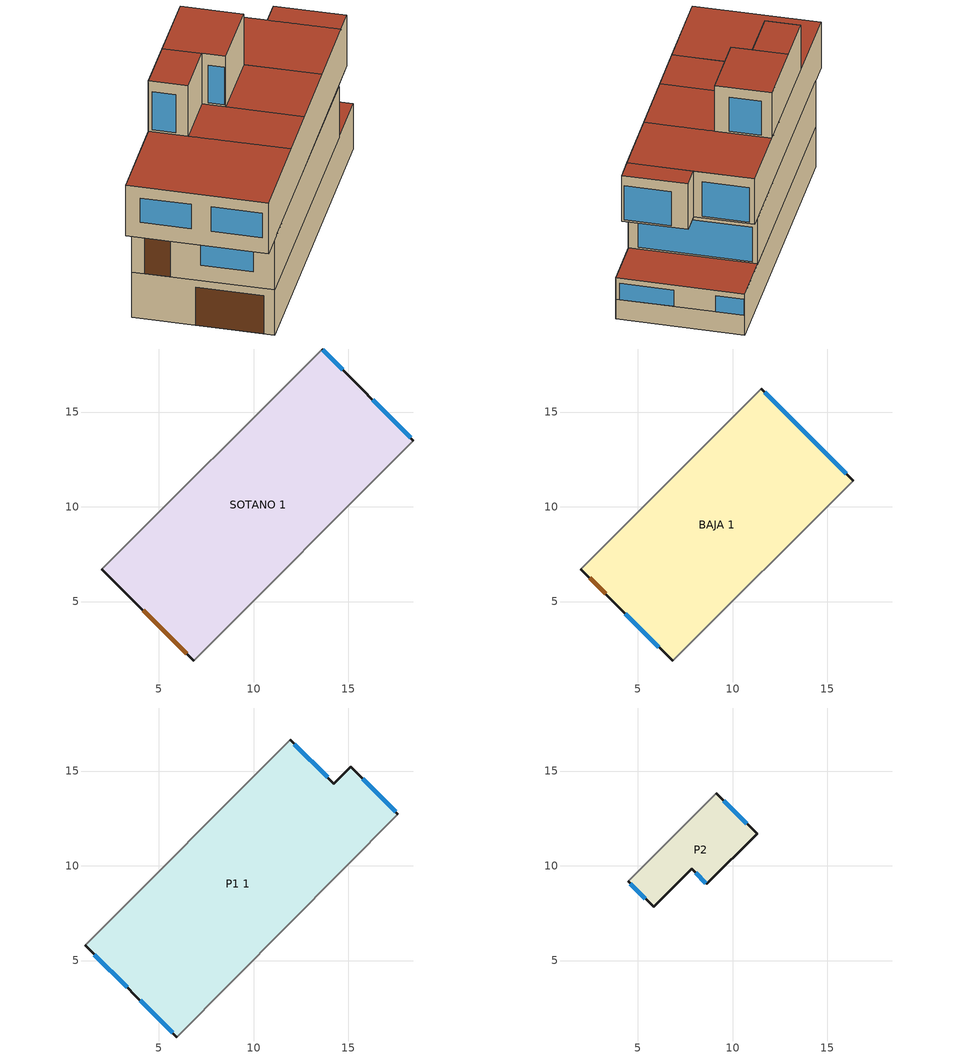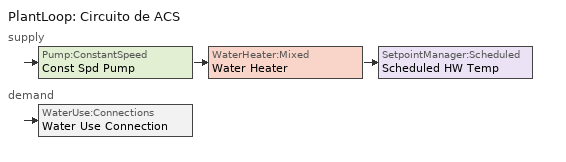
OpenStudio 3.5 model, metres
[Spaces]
SOTANO 1
 floor ground: 13.62,18.33 18.44,13.48 6.84,1.87 2,6.71 z0
 wall outside: 2,6.71 6.84,1.87 z0:2.5; 18.44,13.48 13.62,18.33 z1.2:2.5
 wall adiabatic (CTE_2013_Medianera_D): 13.62,18.33 2,6.71 / 6.84,1.87 18.44,13.48 z0:2.5
 wall ground: 18.44,13.48 13.62,18.33 z0:1.2
 window: 18.29,13.63 16.28,15.65 / 14.7,17.24 13.66,18.29 z1.2:2.2
 door: 4.17,4.54 6.47,2.24 z0:2.1
 roof outside: 16.36,11.39 18.44,13.48 13.62,18.33 11.52,16.23 z2.5
BAJA 1
 floor to SOTANO 1: 16.36,11.39 6.84,1.87 2,6.71 11.52,16.23 z2.5
 wall outside: 16.36,11.39 11.52,16.23 / 2,6.71 6.84,1.87 z2.5:5.3
 wall adiabatic (CTE_2013_Medianera_D): 11.52,16.23 2,6.71 / 6.84,1.87 16.36,11.39 z2.5:5.3
 window: 16,11.75 11.71,16.04 z2.6:4.7; 4.35,4.36 6.11,2.59 z3.35:4.7
 door: 2.45,6.25 3.3,5.41 z2.5:4.7
 roof outside: 7.03,2.06 16.36,11.39 16.32,11.43 z5.3
P1 1
 floor outside: 14.24,14.34 13.83,13.92 11.52,16.23 11.94,16.64 z5.3; 4.43,4.28 3.53,3.38 1.11,5.8 2.01,6.7 z5.3; 6.84,1.87 5.95,0.96 3.53,3.38 4.43,4.28 z5.3; 17.62,12.73 16.32,11.43 13.83,13.92 15.13,15.22 z5.3
 floor to BAJA 1 (CTE_2006_Forjado_interior_Suelo): 16.32,11.43 6.84,1.87 2.01,6.7 11.52,16.23 z5.3
 wall outside: 1.11,5.8 5.95,0.96 / 17.62,12.73 15.13,15.22 14.24,14.34 11.94,16.64 z5.3:8.1
 wall adiabatic (CTE_2013_Medianera_D): 11.94,16.64 1.11,5.8 / 5.95,0.96 17.62,12.73 z5.3:8.1
 window: 1.6,5.31 3.33,3.59 / 4.01,2.9 5.74,1.18 z6.15:7.5; 17.51,12.84 15.76,14.59 / 13.92,14.66 12.15,16.43 z5.4:7.5
 roof outside: 16.74,11.85 17.62,12.73 15.13,15.22 14.24,14.34 z8.1; 11.31,6.38 13.95,9.03 11.29,11.69 8.65,9.04 z8.1; 9.32,4.36 11.31,6.38 7.84,9.85 5.83,7.84 z8.1; 5.95,0.96 9.32,4.36 4.49,9.19 1.11,5.8 z8.1; 9.14,13.84 13.95,9.03 16.74,11.85 11.94,16.64 z8.1
P2
 floor to P1 1 (CTE_2006_Forjado_interior_Suelo): 11.29,11.69 8.65,9.04 7.84,9.85 5.83,7.84 4.49,9.19 9.14,13.84 z8.1
 wall outside: 4.49,9.19 5.83,7.84 7.84,9.85 8.65,9.04 11.29,11.69 9.14,13.84 z8.1:10.9
 wall adiabatic (CTE_2013_Medianera_D): 9.14,13.84 4.49,9.19 z8.1:10.9
 window: 4.61,9.06 5.41,8.27 / 8.06,9.63 8.6,9.09 / 10.75,12.23 9.55,13.43 z8.2:10.3
 roof outside: 4.49,9.19 5.83,7.84 7.84,9.85 6.49,11.19 z10.9; 8.65,9.04 11.29,11.69 9.14,13.84 6.49,11.19 z10.9
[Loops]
PlantLoop 'Circuito de ACS'
 supply: Pump:ConstantSpeed 'Const Spd Pump' > WaterHeater:Mixed 'Water Heater' > SetpointManager:Scheduled 'Scheduled HW Temp'
 demand: WaterUse:Connections 'Water Use Connection'
[Site]
D3_peninsula: Latitude {deg}=40; Longitude {deg}=-4; Time Zone {hr}=1; Elevation {m}=667; Terrain=City
[Building]
N_R01_unif_adosada: North Axis {deg}=0; Space Type=CTE_AR24B; Default Construction Set=CTE_2013_E; Default Schedule Set=CTE_R24B; Standards Number of Stories=0; Standards Number of Above Ground Stories=0; Standards Number of Living Units=0
[ClimateZones]
Climate Zone Institution Name 1=ASHRAE; Climate Zone Document Name 1=ANSI/ASHRAE Standard 169; Climate Zone Document Year 1=2006; Climate Zone Institution Name 2=CEC; Climate Zone Document Name 2=California Climate Zone Descriptions; Climate Zone Document Year 2=1995
[SizingPeriod:DesignDay] Barometric Pressure {Pa}=100965; Wind Speed {m/s}=2.8; Wind Direction {deg}=0; Rain Indicator=No; Snow Indicator=No; Day of Month=15; Humidity Condition Type=DewPoint; Dry-Bulb Temperature Range Modifier Type=DefaultMultipliers; Solar Model Indicator=ASHRAEClearSky
Name | Maximum Dry-Bulb Temperature {C} | Daily Dry-Bulb Temperature Range {deltaC} | Sky Clearness | Month | Day Type | Daylight Saving Time Indicator | Wetbulb or DewPoint at Maximum Dry-Bulb {C}
Winter 0.4% Dry Bulb Temperature | 6.7 | 9.8 | 0 | 1 | WinterDesignDay | No | -4.9
Summer 99.6% Dry Bulb Temperature | 34.1 | 12.6 | 1 | 7 | SummerDesignDay | Yes | 10.7
Winter 0.4% Dry Bulb Temperature 1 | 13.8 | 11.4 | 0 | 1 | WinterDesignDay | No | 0.5
[Material] Thermal Absorptance=0.6; Solar Absorptance=0.6; Visible Absorptance=0.6
Name | Roughness | Thickness {m} | Conductivity {W/m-K} | Density {kg/m3} | Specific Heat {J/kg-K}
CTE_Ref_FU entrevigado cerámico [h 250 mm] | Rough | 0.25 | 1.67 | 1660 | 1000
CTE_Ref_Mortero de cemento o cal para albañilería y para revoco o enlucido [1800 < d < 2000] | Rough | 0.015 | 1.3 | 1900 | 1000
CTE_Ref_Plaqueta o baldosa cerámica | Rough | 0.015 | 1 | 2000 | 800
CTE_Ref_Enlucido de yeso [1000 < d < 1300] | Rough | 0.015 | 0.57 | 1100 | 1000
CTE_Ref_Fábrica de ladrillo cerámico perforado de medio pie [80 mm < G <= 100 mm] | Rough | 0.115 | 0.5 | 900 | 1000
CTE_Ref_Fábrica de tabicón cerámico de LH doble [60 mm < e < 90 mm] | Rough | 0.07 | 0.44 | 930 | 1000
CTE_Ref_Fábrica de tabique cerámico de LH sencillo [40 mm < e < 60 mm] | Rough | 0.04 | 0.4 | 920 | 1000
CTE_Ref_Hormigón con áridos ligeros [1600 < d < 1800] | Rough | 0.07 | 1.15 | 1700 | 1000
CTE_Ref_Losa maciza de hormigón [d 2500 / h 200 mm] | Rough | 0.2 | 2.5 | 2500 | 1000
CTE_Terreno_0.5m | Rough | 0.5 | 2 | 2000 | 1000
0_Mobiliario_Residencial | MediumRough | 0.1 | 1000 | 450 | 1200
[WindowMaterial:SimpleGlazingSystem]
CTE_2013_soloVidrio_E_2.38: U-Factor {W/m2-K}=2.38; Solar Heat Gain Coefficient=0.75
[WindowMaterial:Shade]
CTE_Sombra estacional_Persiana: Solar Transmittance=0.7; Solar Reflectance=0.1; Visible Transmittance=0.7; Visible Reflectance=0.1; Thermal Hemispherical Emissivity=0.15; Thermal Transmittance=0.7; Thickness {m}=0.000999998; Conductivity {W/m-K}=0.1; Shade to Glass Distance {m}=0.05; Airflow Permeability=0.7
[Material:NoMass] Roughness=Smooth
Name | Thermal Resistance {m2-K/W} | Thermal Absorptance | Solar Absorptance | Visible Absorptance
CTE_Capa_virtual_terreno_R1.0 | 1
Aisl_2013_E_Cubiertas | 4.886 | 0.6 | 0.6 | 0.6
Aisl_2013_D_Medianeras | 0.546 | 0.6 | 0.6 | 0.6
Aisl_2013_E_Muros | 3.462 | 0.6 | 0.6 | 0.6
Aisl_2013_E_Suelos | 2.909 | 0.6 | 0.6 | 0.6
[DefaultSurfaceConstructions]
Name | Floor Construction | Wall Construction | Roof Ceiling Construction
Default Surface Constructions 28 | CTE_2013_Suelo_E | CTE_2013_Muro_ext_E | CTE_2013_Cubierta_E
Default Surface Constructions 29 | CTE_2006_Forjado_interior_Suelo | CTE_2006_Particion_interior | CTE_2006_Forjado_interior_Techo
Default Surface Constructions 30 | CTE_2013_Suelo_E | CTE_2013_Suelo_E | CTE_2013_Suelo_E
[DefaultSubSurfaceConstructions]
Name | Fixed Window Construction | Operable Window Construction | Door Construction | Glass Door Construction | Overhead Door Construction | Skylight Construction
Default Sub Surface Constructions 19 | CTE_2013_Huecos_E | CTE_2013_Huecos_E | CTE_2013_Huecos_E | CTE_2013_Huecos_E | CTE_2013_Huecos_E | CTE_2013_Huecos_E
Default Sub Surface Constructions 20
[Construction]
CTE_2006_Forjado_interior_Suelo: CTE_Ref_FU entrevigado cerámico [h 250 mm], CTE_Ref_Mortero de cemento o cal para albañilería y para revoco o enlucido [1800 < d < 2000], CTE_Ref_Plaqueta o baldosa cerámica
CTE_2006_Forjado_interior_Techo: CTE_Ref_Plaqueta o baldosa cerámica, CTE_Ref_Mortero de cemento o cal para albañilería y para revoco o enlucido [1800 < d < 2000], CTE_Ref_FU entrevigado cerámico [h 250 mm]
CTE_2006_Particion_interior: CTE_Ref_Enlucido de yeso [1000 < d < 1300], CTE_Ref_Fábrica de tabique cerámico de LH sencillo [40 mm < e < 60 mm], CTE_Ref_Enlucido de yeso [1000 < d < 1300]
CTE_2013_Cubierta_E: CTE_Ref_Plaqueta o baldosa cerámica, CTE_Ref_Mortero de cemento o cal para albañilería y para revoco o enlucido [1800 < d < 2000], Aisl_2013_E_Cubiertas, CTE_Ref_Hormigón con áridos ligeros [1600 < d < 1800], CTE_Ref_FU entrevigado cerámico [h 250 mm]
CTE_2013_Huecos_E: CTE_2013_soloVidrio_E_2.38
CTE_2013_Medianera_D: CTE_Ref_Enlucido de yeso [1000 < d < 1300], CTE_Ref_Fábrica de tabicón cerámico de LH doble [60 mm < e < 90 mm], Aisl_2013_D_Medianeras, CTE_Ref_Fábrica de tabicón cerámico de LH doble [60 mm < e < 90 mm], CTE_Ref_Enlucido de yeso [1000 < d < 1300]
CTE_2013_Muro_ext_E: CTE_Ref_Mortero de cemento o cal para albañilería y para revoco o enlucido [1800 < d < 2000], CTE_Ref_Fábrica de ladrillo cerámico perforado de medio pie [80 mm < G <= 100 mm], Aisl_2013_E_Muros, CTE_Ref_Fábrica de tabique cerámico de LH sencillo [40 mm < e < 60 mm], CTE_Ref_Enlucido de yeso [1000 < d < 1300]
CTE_2013_Suelo_E: CTE_Capa_virtual_terreno_R1.0, CTE_Terreno_0.5m, CTE_Ref_Losa maciza de hormigón [d 2500 / h 200 mm], Aisl_2013_E_Suelos, CTE_Ref_Mortero de cemento o cal para albañilería y para revoco o enlucido [1800 < d < 2000], CTE_Ref_Plaqueta o baldosa cerámica
CTE_Res_Mobiliario: 0_Mobiliario_Residencial
[DefaultConstructionSet]
CTE_2013_E: Default Exterior Surface Constructions=Default Surface Constructions 28; Default Interior Surface Constructions=Default Surface Constructions 29; Default Ground Contact Surface Constructions=Default Surface Constructions 30; Default Exterior SubSurface Constructions=Default Sub Surface Constructions 19; Default Interior SubSurface Constructions=Default Sub Surface Constructions 20; Interior Partition Construction=CTE_2006_Particion_interior
[ElectricEquipment:Definition]
CTER24B_QEQUB: Design Level Calculation Method=Watts/Area; Watts per Space Floor Area {W/m2}=2.2; Fraction Latent=0; Fraction Radiant=0.7; Fraction Lost=0
[DesignSpecification:OutdoorAir]
CTER24B_DVEN: Outdoor Air Method=Sum; Outdoor Air Flow per Person {m3/s-person}=0; Outdoor Air Flow Air Changes per Hour {1/hr}=1; Outdoor Air Flow Rate Fraction Schedule=CTER24B_HVEN
[People:Definition]
CTE_QNOHABIT: Number of People Calculation Method=People; Number of People {people}=0; Fraction Radiant=0.3
[InternalMass:Definition]
CTER24B_QMOB: Construction=CTE_Res_Mobiliario; Design Level Calculation Method=SurfaceArea/Area; Surface Area per Space Floor Area=1
[WaterUse:Equipment:Definition]
CTER24B_QACS: Peak Flow Rate {m3/s}=2.8e-005; Target Temperature Schedule=CTER24B_ACS_TemperaturaConsumo
[Lights:Definition]
CTER24B_QILU: Design Level Calculation Method=Watts/Area; Watts per Space Floor Area {W/m2}=2.2; Fraction Radiant=0.8
[SpaceType]
Name | Default Schedule Set | Design Specification Outdoor Air Object
CTE_AR24B | CTE_R24B
CTE_NOHABITA | CTE_NOHABITA | CTER24B_DVEN
[Lights]
Lights 1: Lights Definition=CTER24B_QILU; Space or SpaceType=CTE_AR24B
[ElectricEquipment]
Electric Equipment 1: Electric Equipment Definition=CTER24B_QEQUB; Space or SpaceType=CTE_AR24B
[People]
People 32: People Definition=CTE_QNOHABIT; Space or SpaceType=CTE_NOHABITA
[InternalMass]
Internal Mass 1: Internal Mass Definition=CTER24B_QMOB; Space or SpaceType=CTE_AR24B
[ThermostatSetpoint:DualSetpoint] Heating Setpoint Temperature Schedule=CTER24B_TCAL; Cooling Setpoint Temperature Schedule=CTER24B_TREF
Thermostat Setpoint Dual Setpoint 43; Thermostat Setpoint Dual Setpoint 44; Thermostat Setpoint Dual Setpoint 45
[ShadingControl] Shading Type=ExteriorShade; Shading Device Material=CTE_Sombra estacional_Persiana; Shading Control Type=OnIfScheduleAllows; Schedule=CTER24B_SombraEstacional; Shading Control Is Scheduled=Yes; Multiple Surface Control Type=Sequential
Name | Sub Surface Name 1 | Sub Surface Name 2 | Sub Surface Name 3 | Sub Surface Name 4 | Sub Surface Name 5 | Sub Surface Name 6 | Sub Surface Name 7 | Sub Surface Name 8 | Sub Surface Name 9
Control_sombra_estacional; Control sombra estacional
Control sombra estacional 1 | Sub Surface 15 | Sub Surface 8 | Sub Surface 7 | Sub Surface 11 | Sub Surface 10 | Sub Surface 6 | Sub Surface 3 | Sub Surface 2 | Sub Surface 1
[PlantLoop]
Circuito de ACS: Glycol Concentration=0; Plant Loop Volume {m3}=Autocalculate; Load Distribution Scheme=Optimal
[Sizing:Plant]
Circuito de ACS: Loop Type=Heating; Design Loop Exit Temperature {C}=82; Loop Design Temperature Difference {deltaC}=11; Sizing Option=NonCoincident; Zone Timesteps in Averaging Window=1; Coincident Sizing Factor Mode=None
[WaterUse:Connections]
Water Use Connection: Water Use Equipment Name 17=Water Use Equipment 1
[Pump:ConstantSpeed]
Const Spd Pump: Rated Flow Rate {m3/s}=autosize; Rated Pump Head {Pa}=179352; Rated Power Consumption {W}=autosize; Motor Efficiency=0.9; Fraction of Motor Inefficiencies to Fluid Stream=0; Pump Control Type=Intermittent; Design Power Sizing Method=PowerPerFlowPerPressure; Design Electric Power per Unit Flow Rate {W/(m3/s)}=348701.1; Design Shaft Power per Unit Flow Rate per Unit Head {W-s/m3-Pa}=1.28205
[SetpointManager:Scheduled]
Scheduled HW Temp: Control Variable=Temperature; Schedule=CTER24B_ACS_TemperaturaProduccion
[WaterHeater:Mixed]
Water Heater: Tank Volume {m3}=10; Setpoint Temperature Schedule=CTER24B_ACS_TemperaturaProduccion; Deadband Temperature Difference {deltaC}=2; Maximum Temperature Limit {C}=82.22; Heater Control Type=Cycle; Heater Maximum Capacity {W}=1000000; Heater Fuel Type=DistrictHeating; Heater Thermal Efficiency=1; Off Cycle Parasitic Fuel Consumption Rate {W}=0; Off Cycle Parasitic Fuel Type=DistrictHeating; Off Cycle Parasitic Heat Fraction to Tank=0; On Cycle Parasitic Fuel Type=DistrictHeating; Ambient Temperature Indicator=Schedule; Ambient Temperature Schedule=CTER24B_ACS_TemperaturaAmbiente; Off Cycle Loss Coefficient to Ambient Temperature {W/K}=0; Off Cycle Loss Fraction to Thermal Zone=1; On Cycle Loss Coefficient to Ambient Temperature {W/K}=0; On Cycle Loss Fraction to Thermal Zone=1; Use Flow Rate Fraction Schedule=CTE_SiempreOn; Cold Water Supply Temperature Schedule=CTE_ACS_Temperatura_agua_fria; Use Side Effectiveness=1; Source Side Effectiveness=1; Use Side Design Flow Rate {m3/s}=autosize; Source Side Design Flow Rate {m3/s}=autosize; Indirect Water Heating Recovery Time {hr}=1.5; Source Side Flow Control Mode=IndirectHeatPrimarySetpoint
[WaterHeater:Sizing]
Water Heater: Design Mode=PeakDraw; Time Storage Can Meet Peak Draw {hr}=0.538503; Time for Tank Recovery {hr}=0; Nominal Tank Volume for Autosizing Plant Connections {m3}=1
[WaterUse:Equipment]
Water Use Equipment 1: Water Use Equipment Definition=CTER24B_QACS; Space=BAJA 1; Flow Rate Fraction Schedule=CTER24B_ACS_Demanda
[Space]
Name | Default Schedule Set | Building Story | Thermal Zone | Space Type | Part of Total Floor Area
BAJA 1 | CTE_R24B | Pbaja | Thermal Zone: BAJA 1
P2 | CTE_R24B | P2 1 | Thermal Zone: P2
SOTANO 1 | CTE_NOHABITA | Psotano | Thermal Zone: SOTANO 1 | CTE_NOHABITA | No
P1 1 | CTE_R24B | P1 | Thermal Zone: P1
[ThermalZone] Use Ideal Air Loads=Yes
Name | Thermostat
Thermal Zone: P2 | Thermostat Setpoint Dual Setpoint 45
Thermal Zone: BAJA 1 | Thermostat Setpoint Dual Setpoint 43
Thermal Zone: P1 | Thermostat Setpoint Dual Setpoint 44
Thermal Zone: SOTANO 1
[Sizing:Zone] Zone Cooling Design Supply Air Temperature Input Method=SupplyAirTemperature; Zone Cooling Design Supply Air Temperature {C}=14; Zone Cooling Design Supply Air Temperature Difference {deltaC}=11.11; Zone Heating Design Supply Air Temperature Input Method=SupplyAirTemperature; Zone Heating Design Supply Air Temperature {C}=40; Zone Heating Design Supply Air Temperature Difference {deltaC}=11.11; Zone Cooling Design Supply Air Humidity Ratio {kg-H2O/kg-air}=0.0085; Zone Heating Design Supply Air Humidity Ratio {kg-H2O/kg-air}=0.008; Cooling Design Air Flow Method=DesignDay; Heating Design Air Flow Method=DesignDay; Account for Dedicated Outdoor Air System=No; Dedicated Outdoor Air System Control Strategy=NeutralSupplyAir; Dedicated Outdoor Air Low Setpoint Temperature for Design {C}=autosize; Dedicated Outdoor Air High Setpoint Temperature for Design {C}=autosize; Zone Load Sizing Method=Sensible Load Only No Latent Load; Zone Latent Cooling Design Supply Air Humidity Ratio Input Method=HumidityRatioDifference; Zone Cooling Design Supply Air Humidity Ratio Difference {kgWater/kgDryAir}=0.005; Zone Latent Heating Design Supply Air Humidity Ratio Input Method=HumidityRatioDifference; Zone Humidification Design Supply Air Humidity Ratio Difference {kgWater/kgDryAir}=0.005
Thermal Zone: P2; Thermal Zone: BAJA 1; Thermal Zone: P1; Thermal Zone: SOTANO 1
[BuildingStory]
Name | Nominal Floor to Ceiling Height {m}
Psotano | 2.5
Pbaja; P1; P2 1 | 2.8
[DefaultScheduleSet] Infiltration Schedule=CTER24B_HINF
Name | Number of People Schedule | People Activity Level Schedule | Lighting Schedule | Electric Equipment Schedule | Hot Water Equipment Schedule
CTE_NOHABITA | CTE_HNOHABIT
CTE_R24B | CTER24B_HOCU | CTER24B_HACT | CTER24B_HILU | CTER24B_HEQU | CTER24B_ACS_Demanda
[Schedule:Day]
Schedule Day 32: 1, 0, 0.0119, 2, 0, 0.005, 3, 0, 0.004, 5, 0, 0.002, 6, 0, 0.0059, 7, 0, 0.0267, 8, 0, 0.099, 9, 0, 0.069, 10, 0, 0.0743, 11, 0, 0.0614, 12, 0, 0.0554, 13, 0, 0.0475, 14, 0, 0.0475, 15, 0, 0.0406, 16, 0, 0.0327, 17, 0, 0.0386, 18, 0, 0.0376, 19, 0, 0.0515, 20, 0, 0.0693, 21, 0, 0.0564, 22, 0, 0.0624, 23, 0, 0.0475, 24, 0, 0.0515
Water Heater Ambient Temperature Default; Water Heater Ambient Temperature Default 1: 24, 0, 22
Schedule Day 76: 24, 0, 60
Hot Water Temperature Default; Hot Water Temperature Summer Design Day; Hot Water Temperature Winter Design Day: 24, 0, 67
Schedule Day 75: 24, 0, 117.21
Schedule Day 6; Schedule Day 7: 7, 0, 0.2, 23, 0, 0.6, 24, 0, 1
Schedule Day 5: 7, 0, 0.203757, 23, 0, 0.6, 24, 0, 1
Schedule Day 18; Schedule Day 3; Schedule Day 107; Schedule Day 23; Schedule Day 25; Schedule Day 9; Schedule Day 114: 24, 0, 1
Schedule Day 2; Schedule Day 4: 7, 0, 1, 15, 0, 0.25, 23, 0, 0.5, 24, 0, 1
Schedule Day 26; Schedule Day 24; Schedule Day 42; Schedule Day 115: 24, 0, 0
Schedule Day 10; Schedule Day 13; Schedule Day 11; Schedule Day 117: 7, 0, 17, 23, 0, 20, 24, 0, 17
Schedule Day 14; Schedule Day 118; Schedule Day 121; Schedule Day 123: 24, 0, 99
Schedule Day 16; Schedule Day 119: 7, 0, 27, 15, 0, 99, 23, 0, 25, 24, 0, 27
Schedule Day 106; Schedule Day 105; Schedule Day 104; Schedule Day 103; Schedule Day 102; Schedule Day 101; Schedule Day 100; Schedule Day 99; Schedule Day 98; Schedule Day 97; Schedule Day 62; Schedule Day 1: 24, 0, -99
Schedule Day 116: 24, 0, -50
Schedule Day 12: 24, 0, -55
[Schedule:Ruleset]
Name | Default Day Schedule | Summer Design Day Schedule | Winter Design Day Schedule
CTER24B_ACS_Demanda | Schedule Day 32
CTER24B_ACS_TemperaturaAmbiente | Water Heater Ambient Temperature Default
CTER24B_ACS_TemperaturaConsumo | Schedule Day 76
CTER24B_ACS_TemperaturaProduccion | Hot Water Temperature Default | Hot Water Temperature Summer Design Day | Hot Water Temperature Winter Design Day
CTER24B_HACT | Schedule Day 75
CTER24B_HEQU | Schedule Day 6
CTER24B_HILU | Schedule Day 5
CTER24B_HINF | Schedule Day 18
CTER24B_HOCU | Schedule Day 2
CTER24B_HVEN | Schedule Day 107
CTER24B_SombraEstacional | Schedule Day 23 | Schedule Day 114 | Schedule Day 115
CTER24B_TCAL | Schedule Day 10 | Schedule Day 116 | Schedule Day 117
CTER24B_TREF | Schedule Day 14 | Schedule Day 119 | Schedule Day 118
CTE_ACS_Temperatura_agua_fria | Water Heater Ambient Temperature Default 1
CTE_HNOHABIT | Schedule Day 42
CTE_SiempreOn | Schedule Day 9
[Schedule:Rule]
Name | Schedule Ruleset | Rule Order | Day Schedule | Apply Sunday | Apply Monday | Apply Tuesday | Apply Wednesday | Apply Thursday | Apply Friday | Apply Saturday | Date Specification Type | Start Month | Start Day | End Month | End Day
Schedule Rule 4 | CTER24B_HILU | 0 | Schedule Day 7 | Yes | Yes | Yes | Yes | Yes | Yes | Yes
Schedule Rule 2 | CTER24B_HOCU | 0 | Schedule Day 4 |  | Yes | Yes | Yes | Yes | Yes
Schedule Rule 1 | CTER24B_HOCU | 1 | Schedule Day 3 | Yes |  |  |  |  |  | Yes
Schedule Rule 15 | CTER24B_SombraEstacional | 0 | Schedule Day 26 | Yes | Yes | Yes | Yes | Yes | Yes | Yes | DateRange | 1 | 1 | 5 | 31
Schedule Rule 14 | CTER24B_SombraEstacional | 1 | Schedule Day 25 | Yes | Yes | Yes | Yes | Yes | Yes | Yes | DateRange | 6 | 1 | 9 | 30
Schedule Rule 13 | CTER24B_SombraEstacional | 2 | Schedule Day 24 | Yes | Yes | Yes | Yes | Yes | Yes | Yes | DateRange | 10 | 1 | 12 | 31
Schedule Rule 6 | CTER24B_TCAL | 1 | Schedule Day 13 | Yes | Yes | Yes | Yes | Yes | Yes | Yes | DateRange | 1 | 1 | 5 | 31
Schedule Rule 3 | CTER24B_TCAL | 2 | Schedule Day 11 | Yes | Yes | Yes | Yes | Yes | Yes | Yes | DateRange | 10 | 1 | 12 | 31
Schedule Rule 8 | CTER24B_TREF | 2 | Schedule Day 16 | Yes | Yes | Yes | Yes | Yes | Yes | Yes | DateRange | 6 | 1 | 9 | 30
enero | CTE_ACS_Temperatura_agua_fria | 0 | Schedule Day 106 | Yes | Yes | Yes | Yes | Yes | Yes | Yes | DateRange | 1 | 1 | 1 | 31
febrero | CTE_ACS_Temperatura_agua_fria | 1 | Schedule Day 105 | Yes | Yes | Yes | Yes | Yes | Yes | Yes | DateRange | 2 | 1 | 2 | 28
marzo | CTE_ACS_Temperatura_agua_fria | 2 | Schedule Day 104 | Yes | Yes | Yes | Yes | Yes | Yes | Yes | DateRange | 3 | 1 | 3 | 31
abril | CTE_ACS_Temperatura_agua_fria | 3 | Schedule Day 103 | Yes | Yes | Yes | Yes | Yes | Yes | Yes | DateRange | 4 | 1 | 4 | 30
mayo | CTE_ACS_Temperatura_agua_fria | 4 | Schedule Day 102 | Yes | Yes | Yes | Yes | Yes | Yes | Yes | DateRange | 5 | 1 | 5 | 31
junio | CTE_ACS_Temperatura_agua_fria | 5 | Schedule Day 101 | Yes | Yes | Yes | Yes | Yes | Yes | Yes | DateRange | 6 | 1 | 6 | 30
julio | CTE_ACS_Temperatura_agua_fria | 6 | Schedule Day 100 | Yes | Yes | Yes | Yes | Yes | Yes | Yes | DateRange | 7 | 1 | 7 | 31
agosto | CTE_ACS_Temperatura_agua_fria | 7 | Schedule Day 99 | Yes | Yes | Yes | Yes | Yes | Yes | Yes | DateRange | 8 | 1 | 8 | 31
septiembre | CTE_ACS_Temperatura_agua_fria | 8 | Schedule Day 98 | Yes | Yes | Yes | Yes | Yes | Yes | Yes | DateRange | 9 | 1 | 9 | 30
octubre | CTE_ACS_Temperatura_agua_fria | 9 | Schedule Day 97 | Yes | Yes | Yes | Yes | Yes | Yes | Yes | DateRange | 10 | 1 | 10 | 31
noviembre | CTE_ACS_Temperatura_agua_fria | 10 | Schedule Day 62 | Yes | Yes | Yes | Yes | Yes | Yes | Yes | DateRange | 11 | 1 | 11 | 30
diciembre | CTE_ACS_Temperatura_agua_fria | 11 | Schedule Day 1 | Yes | Yes | Yes | Yes | Yes | Yes | Yes | DateRange | 12 | 1 | 12 | 31
Schedule Rule 5 | CTER24B_TCAL | 0 | Schedule Day 12 | Yes | Yes | Yes | Yes | Yes | Yes | Yes | DateRange | 6 | 1 | 9 | 30
Schedule Rule 7 | CTER24B_TREF | 1 | Schedule Day 121 | Yes | Yes | Yes | Yes | Yes | Yes | Yes | DateRange | 1 | 1 | 5 | 31
Schedule Rule 9 | CTER24B_TREF | 0 | Schedule Day 123 | Yes | Yes | Yes | Yes | Yes | Yes | Yes | DateRange | 10 | 1 | 12 | 31
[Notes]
{"CTE_ConstructionSet":"CTE_2013_E","CTE_Carpinteria":"CTE_Ref_marco_E"}
